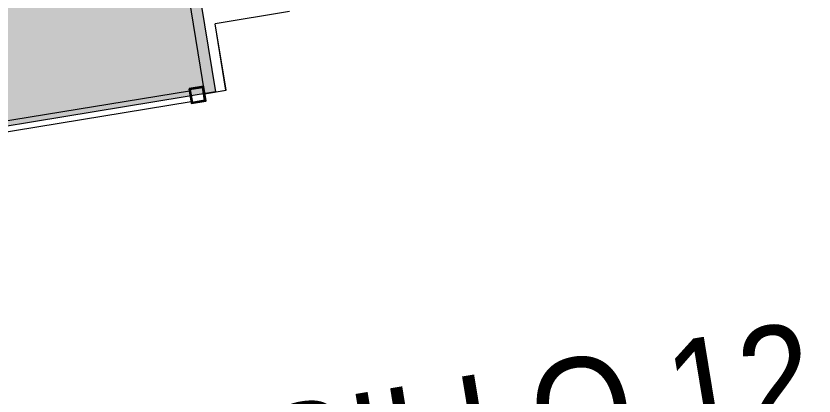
# Model space of a CAD drawing. Header units: metres. Extents: x 2 to 659295185, y -28 to 1124222152.
# Drawn here: x 655552.81 to 655558.32, y 1126663.12 to 1126665.75 of the extents above; entities that cross this region are included whole.
import ezdxf
from ezdxf.enums import TextEntityAlignment as Align

# ---------------------------------------------------------------- set-up
doc = ezdxf.new("R2010")
doc.units = ezdxf.units.M
doc.header["$MEASUREMENT"] = 0
for name, pattern in [('CCSM_C1_CUERPO BJ$0$CONTINUA', [0]), ('CCSM_C1_CUERPO HP$0$CONTINUA', [0]), ('DASHDOT', [1, 0.5, -0.25, 0, -0.25])]:
    doc.linetypes.add(name, pattern=pattern)
doc.layers.get('0').update_dxf_attribs({"linetype": 'CONTINUOUS'})
for name, color, linetype in [('CCSM_C1_CUERPO BJ$0$A-AREAS COMERCIALES', 151, 'CONTINUOUS'), ('CCSM_C1_CUERPO BJ$0$A-FRENTE DE LOCAL', 4, 'CONTINUOUS'), ('CCSM_C1_CUERPO BJ$0$A-LOCAL ID', 7, 'CONTINUOUS'), ('CCSM_C1_CUERPO BJ$0$A-PARED', 2, 'CCSM_C1_CUERPO BJ$0$CONTINUA'), ('CCSM_C1_CUERPO BJ$0$ID_Nº LOCAL', 7, 'CONTINUOUS'), ('CCSM_C1_CUERPO HP$0$A-MARCOS LOCALES', 4, 'CONTINUOUS'), ('CCSM_C1_CUERPO HP$0$A-PARED', 2, 'CCSM_C1_CUERPO HP$0$CONTINUA')]:
    doc.layers.add(name, color=color, linetype=linetype)
doc.layers.add('LOCALES ASIGNADOS', color=41, linetype='DASHDOT', lineweight=0)
doc.styles.add('CCSM_C1_CUERPO BJ$0$ROMANS', font='romans__.ttf')
doc.styles.add('CCSM_C1_CUERPO BJ$0$sigo', font='arial.ttf', dxfattribs={"width": 0.9})

# ---------------------------------------------------------------- blocks, each defined once
blk = doc.blocks.new('CCSM_C1_CUERPO BJ$0$IDENT LOCAL')
at = {"style": 'CCSM_C1_CUERPO BJ$0$ROMANS'}
for tag, height, p in [('AREA-EXACTA', 0.5, (0.5872, 0.0962)), ('NºLOCAL', 0.7, (1.1699, 0.1194)), ('RUBRO', 0.35, (0, 0)), ('USO', 0.35, (-0.5872, -0.0962))]:
    blk.add_attdef(tag, text='', height=height, rotation=279.30845, dxfattribs=at).set_placement(p, align=Align.BOTTOM_CENTER)
blk = doc.blocks.new('4X4')
at = {"layer": 'CCSM_C1_CUERPO HP$0$A-MARCOS LOCALES'}
for points in [[(72.9, -0.2149), (73, -0.2149), (73, -0.1149), (72.9, -0.1149)], [(72.905, -0.2099), (72.995, -0.2099), (72.995, -0.1199), (72.905, -0.1199)]]:
    blk.add_lwpolyline(points, close=True, dxfattribs=at)

msp = doc.modelspace()

# ---------------------------------------------------------------- hatches: boundary and pattern name
at = {"layer": 'LOCALES ASIGNADOS'}
msp.add_hatch(color=256, dxfattribs=at).paths.add_polyline_path([(655550.8411, 1126668.4413), (655551.4426, 1126664.7716), (655554.1837, 1126665.2234), (655553.5813, 1126668.888)])

# ---------------------------------------------------------------- linework, layer by layer
at = {"layer": 'CCSM_C1_CUERPO BJ$0$A-AREAS COMERCIALES', "lineweight": 5}
msp.add_lwpolyline([(655550.8436, 1126668.4392), (655553.5834, 1126668.8883), (655554.1858, 1126665.2238), (655551.4455, 1126664.7746)], close=True, dxfattribs=at)
at = {"layer": 'CCSM_C1_CUERPO BJ$0$A-FRENTE DE LOCAL', "lineweight": 5}
msp.add_line((655551.5628, 1126664.8318), (655554.0053, 1126665.2322), dxfattribs=at)
msp.add_line((655551.5628, 1126664.8318), (655554.0053, 1126665.2322), dxfattribs=at)
for points in [[(655551.5749, 1126664.7578), (655554.0174, 1126665.1582)], [(655551.5749, 1126664.7578), (655554.0174, 1126665.1581)]]:
    msp.add_lwpolyline(points, dxfattribs=at)
at = {"layer": 'CCSM_C1_CUERPO BJ$0$A-PARED', "lineweight": 5}
for p, q in [((655552.9207, 1126672.4675), (655554.11, 1126665.2114)), ((655552.9207, 1126672.4675), (655554.1101, 1126665.2113)), ((655554.6971, 1126665.7795), (655554.1827, 1126665.6952)), ((655554.6971, 1126665.7795), (655554.1827, 1126665.6952)), ((655554.258, 1126665.2356), (655554.1827, 1126665.6952)), ((655554.2581, 1126665.2356), (655554.1827, 1126665.6952)), ((655554.11, 1126665.2114), (655554.258, 1126665.2356)), ((655554.1101, 1126665.2113), (655554.2581, 1126665.2356))]:
    msp.add_line(p, q, dxfattribs=at)

# ---------------------------------------------------------------- block references
at = {"layer": 'CCSM_C1_CUERPO BJ$0$A-LOCAL ID', "lineweight": 5}
ref = msp.add_blockref('CCSM_C1_CUERPO BJ$0$IDENT LOCAL', (655556.1144, 1126661.116), dxfattribs=dict(at, xscale=0.9000000000244517, yscale=0.9000000000244517, zscale=0.9000000000244517, rotation=9.322235950626997))
ref.add_attrib('NºLOCAL', 'PASILLO 12', dxfattribs={"layer": 'CCSM_C1_CUERPO BJ$0$ID_Nº LOCAL', "height": 0.72, "rotation": 9.3222, "style": 'CCSM_C1_CUERPO BJ$0$sigo', "width": 0.9}).set_placement((655555.9176, 1126662.315), align=Align.BOTTOM_CENTER)
ref = msp.add_blockref('CCSM_C1_CUERPO BJ$0$IDENT LOCAL', (655556.1144, 1126661.116), dxfattribs=dict(at, xscale=0.900000000062005, yscale=0.900000000062005, zscale=0.900000000062005, rotation=9.32237756674751))
ref.add_attrib('NºLOCAL', 'PASILLO 12', dxfattribs={"layer": 'CCSM_C1_CUERPO BJ$0$ID_Nº LOCAL', "height": 0.72, "rotation": 9.3224, "style": 'CCSM_C1_CUERPO BJ$0$sigo', "width": 0.9}).set_placement((655555.9176, 1126662.315), align=Align.BOTTOM_CENTER)
at = {"layer": 'CCSM_C1_CUERPO HP$0$A-PARED'}
for p, rotation in [((655542.4238, 1126737.2193), 279.3084464878665), ((655542.4237, 1126737.2193), 279.3085881045599)]:
    msp.add_blockref('4X4', p, dxfattribs=dict(at, rotation=rotation))

doc.saveas('drawing.dxf')
